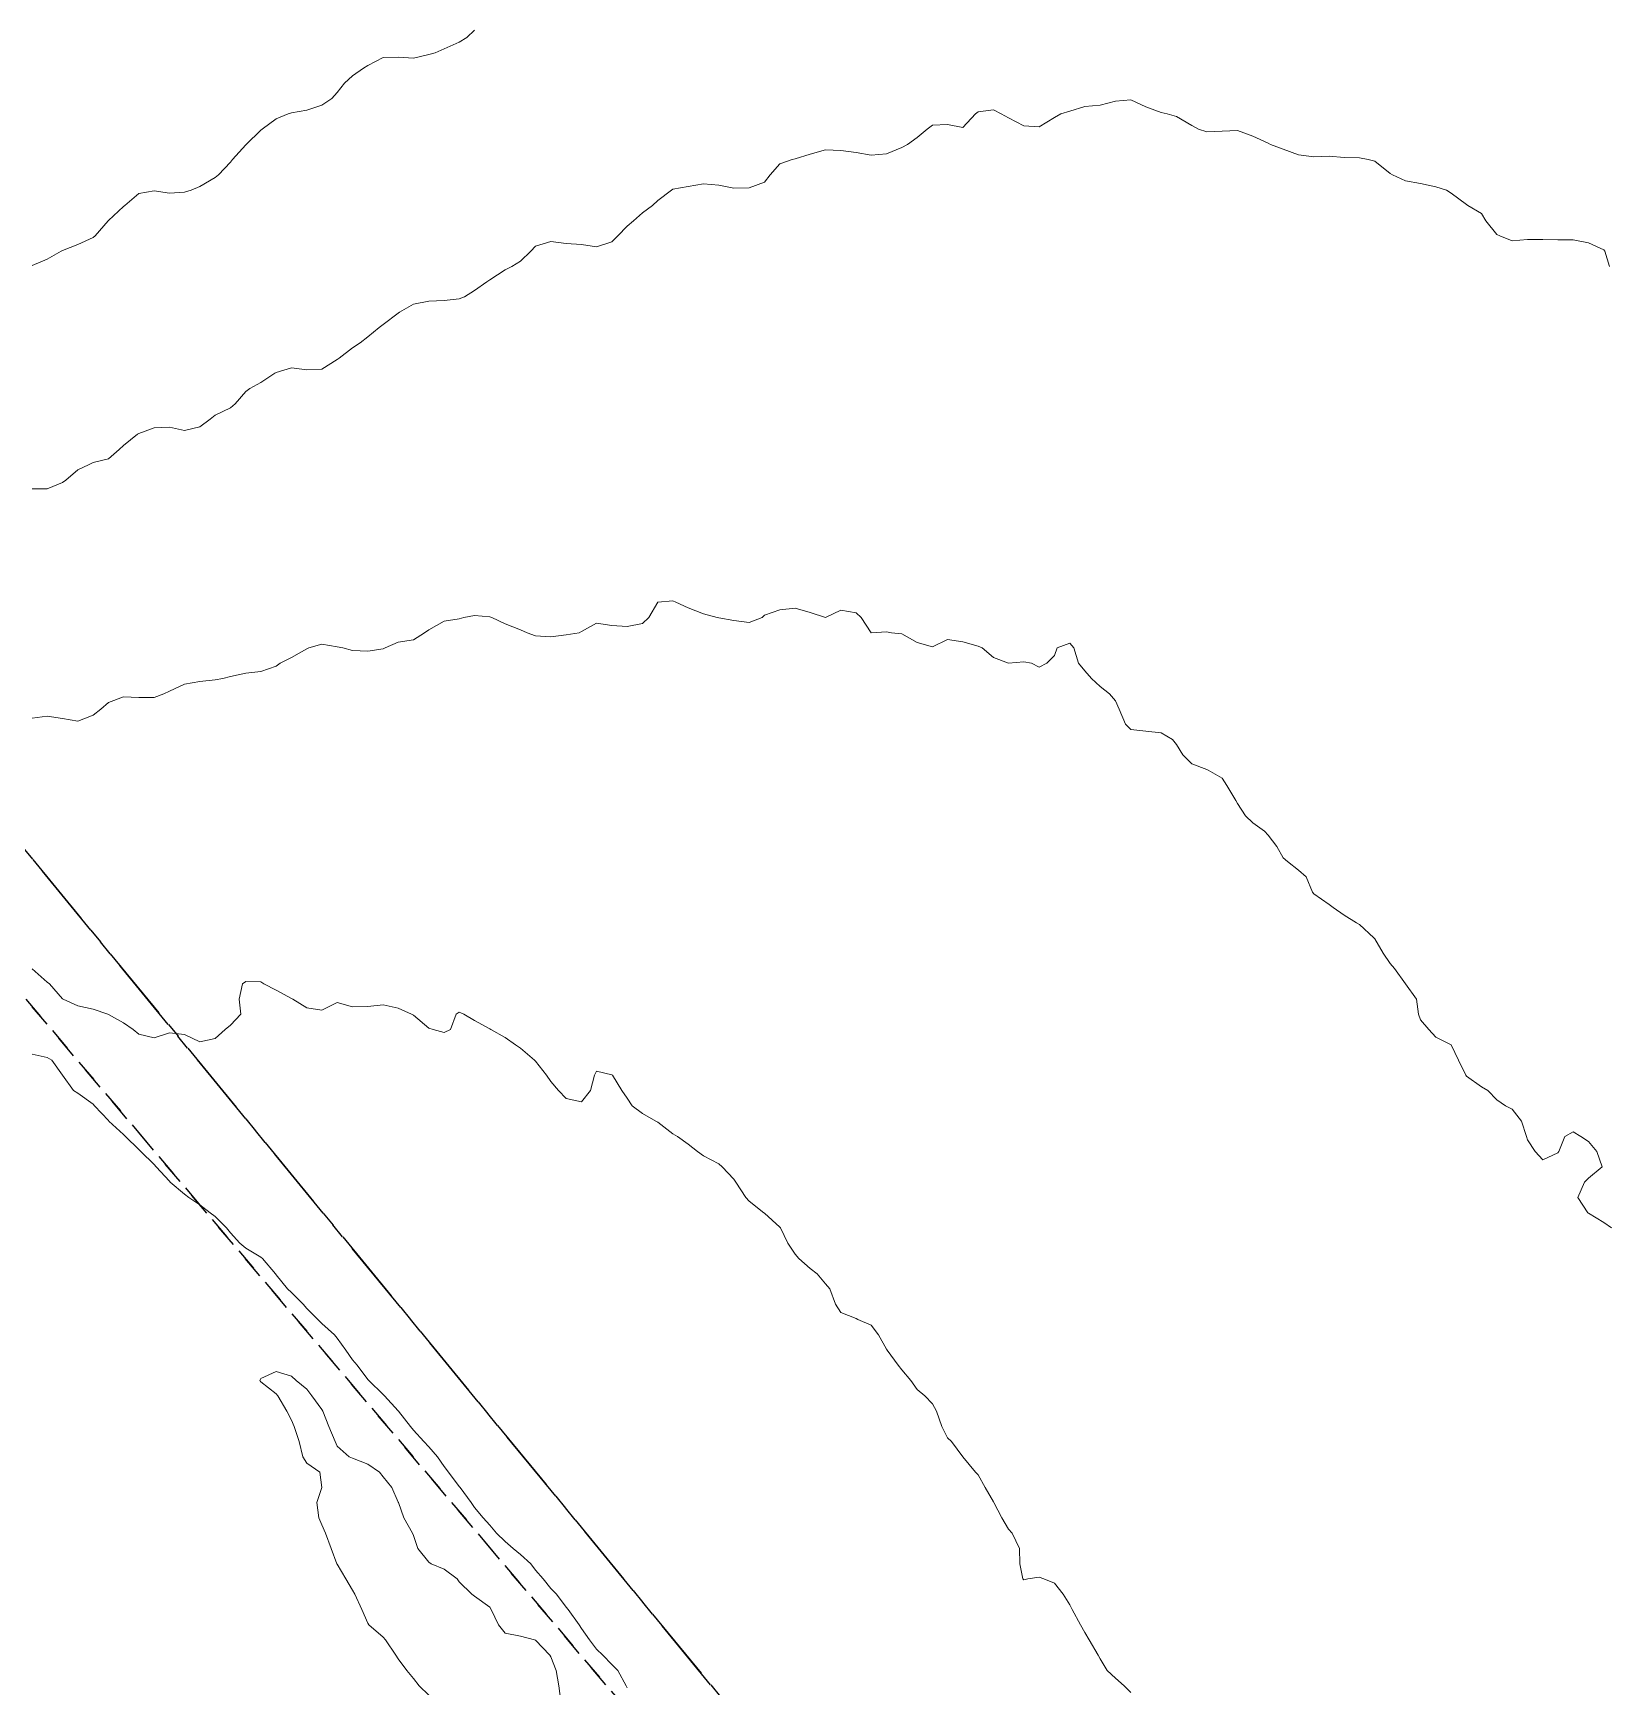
# Model space of a CAD drawing. Header units: centimetres. Extents: x 0 to 642158, y -847 to 649707.
# Drawn here: x 616472.8 to 616524.3, y 620797.7 to 620851.9 of the extents above; entities that cross this region are included whole.
import ezdxf

# ---------------------------------------------------------------- set-up
doc = ezdxf.new("R2010")
doc.units = ezdxf.units.CM
doc.header["$MEASUREMENT"] = 0
doc.linetypes.add('CENTERX2', pattern=[4, 2.5, -0.5, 0.5, -0.5])
doc.linetypes.add('JIS_02_0.7', pattern=[1.35, 0.75, -0.6])
doc.layers.add('SPW_parcellaire cadastral', color=7, linetype='CENTERX2', lineweight=25, true_color=0xff0542)
doc.layers.add('WAL_parcellaire agricole', color=7, linetype='JIS_02_0.7', lineweight=25)
doc.layers.add('WAL_topographie 0.5', color=253, linetype='Continuous', lineweight=20)

msp = doc.modelspace()

# ---------------------------------------------------------------- linework, layer by layer
at = {"layer": 'SPW_parcellaire cadastral'}
for points in [[(616510.219, 620779.234), (616444.846, 620858.824), (616480.649, 620890.269), (616510.776, 620920.208), (616513.032, 620922.683), (616514.975, 620927.068), (616517.495, 620928.574), (616519.586, 620926.023), (616526.18, 620918.693)], [(616444.846, 620858.824), (616510.219, 620779.234), (616482.666, 620752.854), (616410.11, 620826.551), (616438.51, 620852.937), (616444.846, 620858.824)]]:
    msp.add_lwpolyline(points, dxfattribs=at)
at = {"layer": 'WAL_parcellaire agricole'}
for points in [[(616522.872, 620919.836), (616570.045, 620862.342), (616614.184, 620807.747), (616630.186, 620791.249), (616643.887, 620779.851), (616659.086, 620770.25), (616672.756, 620763.502), (616687.347, 620758.574), (616702.897, 620754.946), (616721.847, 620753.578), (616739.047, 620754.39), (616761.889, 620757.698), (616804.495, 620698.671), (616831, 620661.774), (616849.652, 620636.377), (616803.656, 620609.121), (616749.161, 620575.115), (616713.413, 620554.761), (616697.581, 620546.526), (616688.913, 620558.859), (616551.728, 620726.674), (616446.381, 620851.161), (616490.176, 620891.332), (616522.872, 620919.836)], [(616446.381, 620851.161), (616551.728, 620726.674), (616688.913, 620558.859), (616697.581, 620546.526), (616687.415, 620539.759), (616672.117, 620529.557), (616651.319, 620513.355), (616633.754, 620501.019), (616622.022, 620492.451), (616615.089, 620485.184), (616595.925, 620464.349), (616582.327, 620446.647), (616559.264, 620421.678), (616547.932, 620413.844), (616538.307, 620407.843), (616510.434, 620395.673), (616491.435, 620386.837), (616439.801, 620466.581), (616424.174, 620489.578), (616451.671, 620512.331), (616410.666, 620553.326)]]:
    msp.add_lwpolyline(points, dxfattribs=at)
at = {"layer": 'WAL_topographie 0.5'}
for points in [[(616472.75, 620844.286), (616473.25, 620844.484), (616473.708, 620844.75), (616473.75, 620844.771), (616474.25, 620844.97), (616474.75, 620845.201), (616474.814, 620845.25), (616475.241, 620845.75), (616475.25, 620845.759), (616475.75, 620846.213), (616475.793, 620846.25), (616476.25, 620846.641), (616476.75, 620846.728), (616477.25, 620846.654), (616477.75, 620846.685), (616477.967, 620846.75), (616478.25, 620846.866), (616478.75, 620847.167), (616478.859, 620847.25), (616479.25, 620847.667), (616479.316, 620847.75), (616479.75, 620848.235), (616479.763, 620848.25), (616480.25, 620848.712), (616480.295, 620848.75), (616480.75, 620849.091), (616481.139, 620849.25), (616481.25, 620849.286), (616481.75, 620849.373), (616482.25, 620849.533), (616482.575, 620849.75), (616482.75, 620849.95), (616482.989, 620850.25), (616483.25, 620850.495), (616483.614, 620850.75), (616483.75, 620850.832), (616484.25, 620851.096), (616484.75, 620851.109), (616485.25, 620851.069), (616485.75, 620851.189), (616485.961, 620851.25), (616486.25, 620851.375), (616486.75, 620851.6), (616486.992, 620851.75), (616487.25, 620851.992)], [(616472.75, 620836.967), (616473.25, 620836.964), (616473.75, 620837.168), (616473.857, 620837.25), (616474.25, 620837.587), (616474.598, 620837.75), (616474.75, 620837.823), (616475.25, 620837.942), (616475.603, 620838.25), (616475.75, 620838.385), (616476.2, 620838.75), (616476.25, 620838.777), (616476.75, 620838.966), (616477.25, 620838.989), (616477.75, 620838.877), (616478.25, 620839), (616478.583, 620839.25), (616478.75, 620839.378), (616479.25, 620839.619), (616479.403, 620839.75), (616479.75, 620840.153), (616479.881, 620840.25), (616480.25, 620840.443), (616480.7, 620840.75), (616480.75, 620840.779), (616481.25, 620840.927), (616481.75, 620840.865), (616482.25, 620840.89), (616482.75, 620841.201), (616482.817, 620841.25), (616483.25, 620841.583), (616483.5, 620841.75), (616483.75, 620841.947), (616484.12, 620842.25), (616484.25, 620842.35), (616484.75, 620842.718), (616484.79, 620842.75), (616485.25, 620843.017), (616485.75, 620843.111), (616486.25, 620843.133), (616486.75, 620843.186), (616486.917, 620843.25), (616487.25, 620843.457), (616487.655, 620843.75), (616487.75, 620843.809), (616488.25, 620844.137), (616488.469, 620844.25), (616488.75, 620844.423), (616489.09, 620844.75), (616489.25, 620844.917), (616489.75, 620845.071), (616490.25, 620845.007), (616490.75, 620844.973), (616491.25, 620844.896), (616491.75, 620845.062), (616491.942, 620845.25), (616492.25, 620845.574), (616492.453, 620845.75), (616492.75, 620846.007), (616493.083, 620846.25), (616493.25, 620846.411), (616493.702, 620846.75), (616493.75, 620846.782), (616494.25, 620846.872), (616494.75, 620846.959), (616495.25, 620846.917), (616495.75, 620846.81), (616496.25, 620846.831), (616496.75, 620847.009), (616496.934, 620847.25), (616497.25, 620847.614), (616497.659, 620847.75), (616497.75, 620847.779), (616498.25, 620847.933), (616498.75, 620848.066), (616499.25, 620848.052), (616499.75, 620847.979), (616500.25, 620847.891), (616500.75, 620847.939), (616501.25, 620848.145), (616501.44, 620848.25), (616501.75, 620848.474), (616502.083, 620848.75), (616502.25, 620848.879), (616502.75, 620848.905), (616503.25, 620848.8), (616503.659, 620849.25), (616503.75, 620849.321), (616504.25, 620849.382), (616504.509, 620849.25), (616504.75, 620849.123), (616505.25, 620848.856), (616505.75, 620848.827), (616506.25, 620849.131), (616506.458, 620849.25), (616506.75, 620849.333), (616507.25, 620849.488), (616507.75, 620849.536), (616508.25, 620849.667), (616508.75, 620849.713), (616509.25, 620849.474), (616509.75, 620849.297), (616509.95, 620849.25), (616510.25, 620849.159), (616510.75, 620848.864), (616510.977, 620848.75), (616511.25, 620848.656), (616511.75, 620848.679), (616512.25, 620848.703), (616512.75, 620848.518), (616513.25, 620848.286), (616513.333, 620848.25), (616513.75, 620848.09), (616514.25, 620847.91), (616514.75, 620847.843), (616515.25, 620847.865), (616515.75, 620847.815), (616516.25, 620847.807), (616516.536, 620847.75), (616516.75, 620847.696), (616517.25, 620847.292), (616517.327, 620847.25), (616517.75, 620847.054), (616518.25, 620846.964), (616518.75, 620846.863), (616519.1, 620846.75), (616519.25, 620846.65), (616519.75, 620846.275), (616519.792, 620846.25), (616520.25, 620845.988), (616520.389, 620845.75), (616520.75, 620845.302), (616520.844, 620845.25), (616521.25, 620845.091), (616521.75, 620845.131), (616522.25, 620845.135), (616522.75, 620845.118), (616523.25, 620845.118), (616523.75, 620845.028), (616524.25, 620844.796), (616524.29, 620844.75), (616524.441, 620844.25)], [(616472.75, 620829.448), (616473.25, 620829.514), (616473.75, 620829.442), (616474.25, 620829.355), (616474.75, 620829.55), (616475, 620829.75), (616475.25, 620829.969), (616475.75, 620830.146), (616476.25, 620830.123), (616476.75, 620830.131), (616477.068, 620830.25), (616477.25, 620830.335), (616477.75, 620830.567), (616478.25, 620830.657), (616478.75, 620830.705), (616479, 620830.75), (616479.25, 620830.816), (616479.75, 620830.926), (616480.25, 620830.979), (616480.75, 620831.159), (616480.881, 620831.25), (616481.25, 620831.443), (616481.75, 620831.726), (616481.821, 620831.75), (616482.25, 620831.878), (616482.75, 620831.786), (616482.932, 620831.75), (616483.25, 620831.672), (616483.75, 620831.642), (616484.25, 620831.721), (616484.317, 620831.75), (616484.75, 620831.941), (616485.25, 620832.022), (616485.613, 620832.25), (616485.75, 620832.344), (616486.25, 620832.629), (616486.75, 620832.704), (616486.893, 620832.75), (616487.25, 620832.819), (616487.75, 620832.773), (616487.817, 620832.75), (616488.25, 620832.54), (616488.75, 620832.342), (616488.969, 620832.25), (616489.25, 620832.15), (616489.75, 620832.113), (616490.25, 620832.182), (616490.679, 620832.25), (616490.75, 620832.288), (616491.25, 620832.568), (616491.75, 620832.482), (616492.25, 620832.458), (616492.75, 620832.55), (616492.958, 620832.75), (616493.25, 620833.25), (616493.25, 620833.25), (616493.75, 620833.293), (616493.844, 620833.25), (616494.25, 620833.069), (616494.75, 620832.872), (616495.2, 620832.75), (616495.25, 620832.738), (616495.75, 620832.656), (616496.25, 620832.583), (616496.679, 620832.75), (616496.75, 620832.821), (616497.25, 620833), (616497.75, 620833.058), (616498.25, 620832.917), (616498.75, 620832.75), (616499.25, 620832.984), (616499.75, 620832.904), (616499.917, 620832.75), (616500.25, 620832.25), (616500.75, 620832.281), (616500.917, 620832.25), (616501.25, 620832.212), (616501.75, 620831.93), (616502.25, 620831.786), (616502.75, 620832.028), (616503.25, 620831.95), (616503.75, 620831.81), (616503.886, 620831.75), (616504.25, 620831.442), (616504.75, 620831.25), (616505.25, 620831.298), (616505.5, 620831.25), (616505.75, 620831.125), (616506, 620831.25), (616506.25, 620831.5), (616506.341, 620831.75), (616506.75, 620831.905), (616506.886, 620831.75), (616507.044, 620831.25), (616507.25, 620831), (616507.469, 620830.75), (616507.75, 620830.485), (616508.058, 620830.25), (616508.25, 620830.023), (616508.37, 620829.75), (616508.583, 620829.25), (616508.75, 620829.083), (616509.25, 620829.028), (616509.75, 620828.974), (616510.119, 620828.75), (616510.25, 620828.592), (616510.46, 620828.25), (616510.75, 620827.96), (616511.25, 620827.768), (616511.286, 620827.75), (616511.75, 620827.49), (616511.9, 620827.25), (616512.191, 620826.75), (616512.25, 620826.659), (616512.515, 620826.25), (616512.75, 620826.022), (616513.13, 620825.75), (616513.25, 620825.613), (616513.536, 620825.25), (616513.75, 620824.875), (616513.883, 620824.75), (616514.25, 620824.475), (616514.5, 620824.25), (616514.708, 620823.75), (616514.75, 620823.7), (616515.25, 620823.35), (616515.386, 620823.25), (616515.75, 620823), (616516.15, 620822.75), (616516.25, 620822.694), (616516.721, 620822.25), (616516.75, 620822.219), (616517.028, 620821.75), (616517.25, 620821.417), (616517.393, 620821.25), (616517.75, 620820.75), (616517.751, 620820.75), (616518.111, 620820.25), (616518.181, 620819.75), (616518.25, 620819.568), (616518.519, 620819.25), (616518.75, 620819), (616519.25, 620818.75), (616519.25, 620818.75), (616519.489, 620818.25), (616519.733, 620817.75), (616519.75, 620817.727), (616520.25, 620817.368), (616520.45, 620817.25), (616520.75, 620816.95), (616521.036, 620816.75), (616521.25, 620816.643), (616521.556, 620816.25), (616521.714, 620815.75), (616521.75, 620815.639), (616522, 620815.25), (616522.25, 620814.981), (616522.75, 620815.208), (616522.783, 620815.25), (616522.977, 620815.75), (616523.25, 620815.9), (616523.5, 620815.75), (616523.75, 620815.583), (616524.023, 620815.25), (616524.2, 620814.75), (616523.75, 620814.375), (616523.625, 620814.25), (616523.397, 620813.75), (616523.728, 620813.25), (616523.75, 620813.233), (616524.25, 620812.925), (616524.5, 620812.75)], [(616472.75, 620821.244), (616473.25, 620820.805), (616473.326, 620820.75), (616473.75, 620820.26), (616473.764, 620820.25), (616474.25, 620820.026), (616474.75, 620819.917), (616475.233, 620819.75), (616475.25, 620819.745), (616475.75, 620819.472), (616476.058, 620819.25), (616476.25, 620819.103), (616476.75, 620818.976), (616477.25, 620819.138), (616477.75, 620819.088), (616478.25, 620818.85), (616478.75, 620818.954), (616479.083, 620819.25), (616479.25, 620819.398), (616479.589, 620819.75), (616479.54, 620820.25), (616479.643, 620820.75), (616479.75, 620820.825), (616480.25, 620820.81), (616480.341, 620820.75), (616480.75, 620820.545), (616481.25, 620820.269), (616481.298, 620820.25), (616481.75, 620819.962), (616482.25, 620819.887), (616482.75, 620820.135), (616483.25, 620819.989), (616483.75, 620820), (616484.25, 620820.056), (616484.75, 620819.95), (616485.179, 620819.75), (616485.25, 620819.719), (616485.75, 620819.298), (616485.893, 620819.25), (616486.25, 620819.154), (616486.459, 620819.25), (616486.645, 620819.75), (616486.75, 620819.815), (616486.893, 620819.75), (616487.25, 620819.542), (616487.75, 620819.278), (616487.788, 620819.25), (616488.25, 620818.989), (616488.594, 620818.75), (616488.75, 620818.644), (616489.212, 620818.25), (616489.25, 620818.216), (616489.603, 620817.75), (616489.75, 620817.548), (616490.005, 620817.25), (616490.25, 620816.989), (616490.75, 620816.886), (616491.046, 620817.25), (616491.179, 620817.75), (616491.25, 620817.883), (616491.75, 620817.77), (616491.769, 620817.75), (616492.075, 620817.25), (616492.25, 620817), (616492.417, 620816.75), (616492.75, 620816.5), (616493.187, 620816.25), (616493.25, 620816.21), (616493.75, 620815.833), (616493.897, 620815.75), (616494.25, 620815.489), (616494.555, 620815.25), (616494.75, 620815.11), (616495.25, 620814.846), (616495.364, 620814.75), (616495.75, 620814.345), (616495.811, 620814.25), (616496.139, 620813.75), (616496.25, 620813.632), (616496.731, 620813.25), (616496.75, 620813.235), (616497.25, 620812.77), (616497.27, 620812.75), (616497.516, 620812.25), (616497.75, 620811.893), (616497.87, 620811.75), (616498.25, 620811.422), (616498.477, 620811.25), (616498.75, 620810.917), (616498.893, 620810.75), (616499.076, 620810.25), (616499.25, 620809.983), (616499.75, 620809.779), (616499.806, 620809.75), (616500.25, 620809.56), (616500.482, 620809.25), (616500.75, 620808.781), (616500.77, 620808.75), (616501.125, 620808.25), (616501.25, 620808.098), (616501.546, 620807.75), (616501.75, 620807.46), (616502, 620807.25), (616502.25, 620806.983), (616502.39, 620806.75), (616502.556, 620806.25), (616502.75, 620805.875), (616502.883, 620805.75), (616503.25, 620805.25), (616503.25, 620805.25), (616503.662, 620804.75), (616503.75, 620804.662), (616503.976, 620804.25), (616504.25, 620803.778), (616504.263, 620803.75), (616504.526, 620803.25), (616504.75, 620802.881), (616504.87, 620802.75), (616505.103, 620802.25), (616505.115, 620801.75), (616505.214, 620801.25), (616505.25, 620801.225), (616505.375, 620801.25), (616505.75, 620801.308), (616505.9, 620801.25), (616506.25, 620801.115), (616506.538, 620800.75), (616506.75, 620800.4), (616506.833, 620800.25), (616507.107, 620799.75), (616507.25, 620799.5), (616507.388, 620799.25), (616507.679, 620798.75), (616507.75, 620798.635), (616507.977, 620798.25), (616508.25, 620798), (616508.536, 620797.75), (616508.75, 620797.525)], [(616472.75, 620818.439), (616473.25, 620818.339), (616473.403, 620818.25), (616473.75, 620817.75), (616473.75, 620817.75), (616474.106, 620817.25), (616474.25, 620817.163), (616474.75, 620816.805), (616474.799, 620816.75), (616475.25, 620816.268), (616475.265, 620816.25), (616475.75, 620815.812), (616475.809, 620815.75), (616476.25, 620815.318), (616476.319, 620815.25), (616476.75, 620814.827), (616476.816, 620814.75), (616477.25, 620814.277), (616477.276, 620814.25), (616477.75, 620813.858), (616477.885, 620813.75), (616478.25, 620813.504), (616478.591, 620813.25), (616478.75, 620813.13), (616479.119, 620812.75), (616479.25, 620812.584), (616479.554, 620812.25), (616479.75, 620812.092), (616480.25, 620811.792), (616480.306, 620811.75), (616480.725, 620811.25), (616480.75, 620811.211), (616481.12, 620810.75), (616481.25, 620810.63), (616481.629, 620810.25), (616481.75, 620810.111), (616482.119, 620809.75), (616482.25, 620809.624), (616482.664, 620809.25), (616482.75, 620809.141), (616483.033, 620808.75), (616483.25, 620808.43), (616483.399, 620808.25), (616483.75, 620807.789), (616483.785, 620807.75), (616484.25, 620807.293), (616484.302, 620807.25), (616484.75, 620806.76), (616484.76, 620806.75), (616485.154, 620806.25), (616485.25, 620806.123), (616485.588, 620805.75), (616485.75, 620805.578), (616486.032, 620805.25), (616486.25, 620804.935), (616486.401, 620804.75), (616486.75, 620804.278), (616486.774, 620804.25), (616487.138, 620803.75), (616487.25, 620803.592), (616487.529, 620803.25), (616487.75, 620803.009), (616487.974, 620802.75), (616488.25, 620802.475), (616488.514, 620802.25), (616488.75, 620802.055), (616489.095, 620801.75), (616489.25, 620801.542), (616489.495, 620801.25), (616489.75, 620800.939), (616489.939, 620800.75), (616490.25, 620800.321), (616490.312, 620800.25), (616490.677, 620799.75), (616490.75, 620799.629), (616491.019, 620799.25), (616491.25, 620798.945), (616491.453, 620798.75), (616491.75, 620798.446), (616491.946, 620798.25), (616492.219, 620797.75), (616492.25, 620797.687)], [(616485.75, 620797.446), (616485.439, 620797.75), (616485.25, 620797.993), (616485.03, 620798.25), (616484.75, 620798.633), (616484.671, 620798.75), (616484.331, 620799.25), (616484.25, 620799.345), (616483.781, 620799.75), (616483.75, 620799.798), (616483.56, 620800.25), (616483.328, 620800.75), (616483.25, 620800.88), (616483.033, 620801.25), (616482.75, 620801.731), (616482.742, 620801.75), (616482.548, 620802.25), (616482.361, 620802.75), (616482.25, 620803.028), (616482.152, 620803.25), (616482.078, 620803.75), (616482.25, 620804.25), (616482.183, 620804.75), (616481.75, 620805.046), (616481.625, 620805.25), (616481.5, 620805.75), (616481.34, 620806.25), (616481.25, 620806.456), (616481.099, 620806.75), (616480.807, 620807.25), (616480.75, 620807.315), (616480.25, 620807.709), (616480.218, 620807.75), (616480.25, 620807.815), (616480.75, 620808.044), (616481.25, 620807.899), (616481.409, 620807.75), (616481.75, 620807.471), (616481.912, 620807.25), (616482.25, 620806.806), (616482.278, 620806.75), (616482.477, 620806.25), (616482.68, 620805.75), (616482.75, 620805.598), (616483.146, 620805.25), (616483.25, 620805.206), (616483.75, 620805.01), (616484.14, 620804.75), (616484.25, 620804.594), (616484.539, 620804.25), (616484.75, 620803.77), (616484.756, 620803.75), (616484.936, 620803.25), (616485.214, 620802.75), (616485.25, 620802.676), (616485.39, 620802.25), (616485.75, 620801.796), (616485.827, 620801.75), (616486.25, 620801.567), (616486.675, 620801.25), (616486.75, 620801.157), (616487.157, 620800.75), (616487.25, 620800.69), (616487.75, 620800.329), (616487.789, 620800.25), (616488.031, 620799.75), (616488.25, 620799.47), (616488.75, 620799.379), (616489.219, 620799.25), (616489.25, 620799.243), (616489.717, 620798.75), (616489.75, 620798.697), (616489.926, 620798.25), (616490.012, 620797.75), (616490.08, 620797.25)]]:
    msp.add_lwpolyline(points, dxfattribs=at)

doc.saveas('drawing.dxf')
